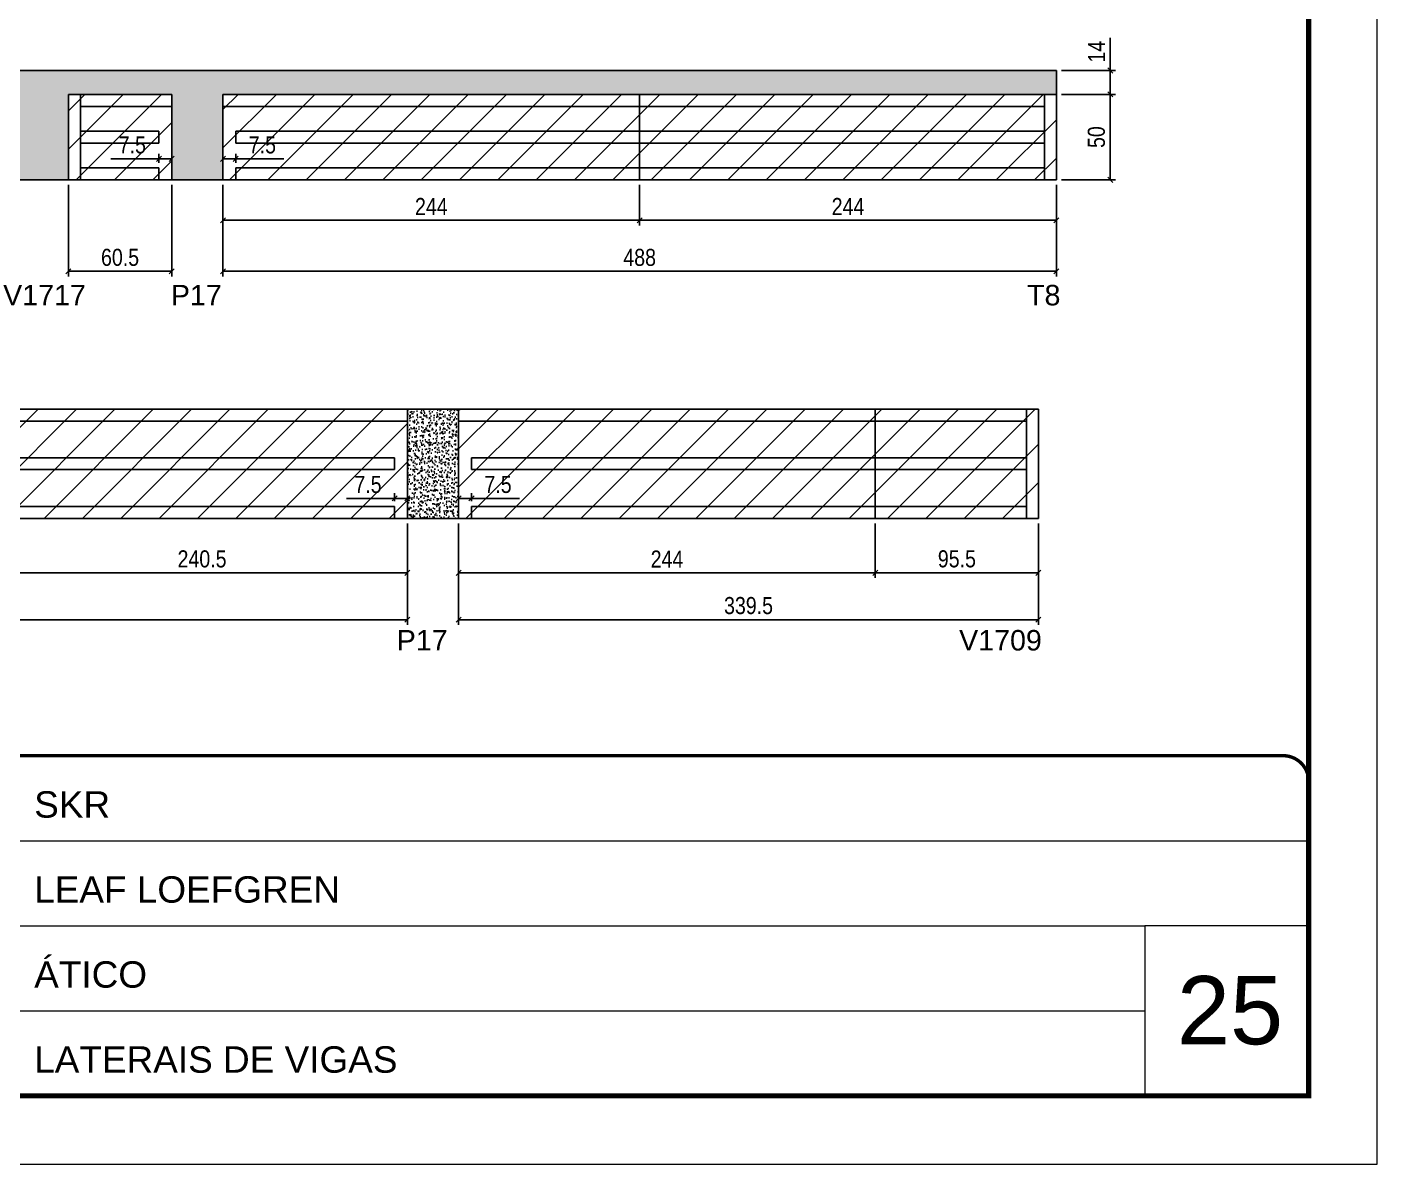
# Model space of a CAD drawing. Extents: x 3309 to 10008, y -2522 to 14608.
# Drawn here: x 4004 to 4794, y 6666 to 7333 of the extents above; entities that cross this region are included whole.
import ezdxf

# ---------------------------------------------------------------- set-up
doc = ezdxf.new("R2010")
doc.units = 0
doc.linetypes.add('CONTINUO', pattern=[0])
doc.linetypes.add('DASHED', pattern=[0.75, 0.5, -0.25])
for name, color, linetype in [('5', 5, 'Continuous'), ('COTA', 241, 'Continuous'), ('Painéis', 200, 'Continuous'), ('SARR_2.2x7', 40, 'Continuous')]:
    doc.layers.add(name, color=color, linetype=linetype)
for name, color, linetype, lineweight in [('CARIMBO', 255, 'Continuous', 9), ('Folhas', 255, 'Continuous', 9), ('Hachura', 251, 'Continuous', 9), ('SARRAFO DE PRESSAO', 251, 'DASHED', 9)]:
    doc.layers.add(name, color=color, linetype=linetype, lineweight=lineweight)
doc.styles.add('ARIAL', font='arial.ttf')
doc.styles.add('COTA TECNICA', font='techl___.ttf', dxfattribs={"height": 10})
doc.styles.get("Standard").update_dxf_attribs({"font": 'arial.ttf'})
doc.dimstyles.new('PAINEL', dxfattribs={"dimtxt": 10, "dimasz": 3, "dimexe": 3, "dimexo": 3, "dimgap": 3, "dimtad": 1, "dimdec": 1, "dimzin": 12, "dimdsep": 46, "dimtxsty": 'COTA TECNICA', "dimblk1": 'OBLIQUE', "dimblk2": 'OBLIQUE', "dimsah": 1, "dimcen": 0.9, "dimclrd": 4, "dimclre": 4, "dimclrt": 240, "dimadec": 1, "dimazin": 3, "dimtfac": 1, "dimtdec": 1, "dimtmove": 0, "dimatfit": 3, "dimfxl": 1, "dimtolj": 1, "dimtzin": 12, "dimarcsym": 0})

# ---------------------------------------------------------------- blocks, each defined once
blk = doc.blocks.new('9999999999')
at = {"color": 30, "linetype": 'CONTINUO'}
for p, q in [((98564.56, 34379.64), (99583.98, 34379.64)), ((98564.56, 34329.83), (99487.98, 34329.83)), ((99583.98, 34329.83), (99487.98, 34329.83)), ((99487.98, 34329.83), (99487.98, 34230.21)), ((98564.56, 34280.02), (99487.98, 34280.02))]:
    blk.add_line(p, q, dxfattribs=at)
at = {"color": 30, "linetype": 'CONTINUO', "const_width": 2}
blk.add_lwpolyline([(99583.98, 34230.21), (99583.98, 34414.45, 0.414214), (99568.98, 34429.45), (98228.98, 34429.45, 0.414214), (98213.98, 34414.45), (98213.98, 34245.21, 0.414214), (98228.98, 34230.21), (99583.98, 34230.21)], format="xyb", dxfattribs=at)
at = {"layer": 'Folhas'}
blk.add_lwpolyline([(98138.98, 34190.21), (99623.98, 34190.21), (99623.98, 35240.21), (98138.98, 35240.21)], close=True, dxfattribs=at)
at = {"layer": 'Folhas', "color": 30, "const_width": 3}
blk.add_lwpolyline([(98213.98, 34230.21), (99583.98, 34230.21), (99583.98, 35200.21), (98213.98, 35200.21)], close=True, dxfattribs=at)
at = {"color": 7, "linetype": 'Continuous', "ltscale": 5, "style": 'ARIAL'}
for s, height, p in [('SKR', 15.483, (98837.68, 34393.13)), ('LEAF LOEFGREN', 15.4829, (98837.68, 34343.32)), ('ÁTICO', 15.483, (98837.68, 34293.51)), ('LATERAIS DE VIGAS', 15.4829, (98837.68, 34243.7))]:
    blk.add_text(s, height=height, dxfattribs=at).set_placement(p)
blk = doc.blocks.new('_Oblique')
at = {"color": 0, "linetype": 'ByBlock', "lineweight": -2}
blk.add_line((-0.5, -0.5), (0.5, 0.5), dxfattribs=at)
blk = doc.blocks.new('*D3335')
at = {"layer": 'COTA', "color": 4, "lineweight": -2, "transparency": 16777216}
for p, q in [((4028.11, 7240.05), (4028.11, 7186.43)), ((4088.61, 7240.05), (4088.61, 7186.43)), ((4088.61, 7189.43), (4028.11, 7189.43))]:
    blk.add_line(p, q, dxfattribs=at)
at = {"layer": 'Defpoints', "color": 0, "transparency": 16777216}
for p in [(4028.11, 7243.05), (4088.61, 7243.05), (4028.11, 7189.43)]:
    blk.add_point(p, dxfattribs=at)
at = {"layer": 'COTA', "color": 4, "lineweight": -2, "transparency": 16777216, "xscale": 3, "yscale": 3, "zscale": 3, "rotation": 180}
blk.add_blockref('_Oblique', (4028.11, 7189.43), dxfattribs=at)
at = {"layer": 'COTA', "color": 4, "lineweight": -2, "transparency": 16777216, "xscale": 3, "yscale": 3, "zscale": 3}
blk.add_blockref('_Oblique', (4088.61, 7189.43), dxfattribs=at)
at = {"layer": 'COTA', "color": 240, "transparency": 16777216, "insert": (4058.36, 7197.54), "char_height": 10, "attachment_point": 5, "style": 'COTA TECNICA'}
blk.add_mtext('\\A1;60.5', dxfattribs=at)
blk = doc.blocks.new('*D3336')
at = {"layer": 'COTA', "color": 4, "lineweight": -2, "transparency": 16777216}
for p, q in [((4081.11, 7253.05), (4081.11, 7258.32)), ((4088.61, 7253.05), (4088.61, 7258.32)), ((4081.11, 7255.32), (4052.96, 7255.32)), ((4088.61, 7255.32), (4081.11, 7255.32))]:
    blk.add_line(p, q, dxfattribs=at)
at = {"layer": 'Defpoints', "color": 0, "transparency": 16777216}
for p in [(4081.11, 7255.32), (4081.11, 7250.05), (4088.61, 7250.05)]:
    blk.add_point(p, dxfattribs=at)
at = {"layer": 'COTA', "color": 4, "lineweight": -2, "transparency": 16777216, "xscale": 3, "yscale": 3, "zscale": 3, "rotation": 180}
blk.add_blockref('_Oblique', (4081.11, 7255.32), dxfattribs=at)
at = {"layer": 'COTA', "color": 4, "lineweight": -2, "transparency": 16777216, "xscale": 3, "yscale": 3, "zscale": 3}
blk.add_blockref('_Oblique', (4088.61, 7255.32), dxfattribs=at)
at = {"layer": 'COTA', "color": 240, "transparency": 16777216, "insert": (4065.53, 7263.43), "char_height": 10, "attachment_point": 5, "style": 'COTA TECNICA'}
blk.add_mtext('\\A1;7.5', dxfattribs=at)
blk = doc.blocks.new('*D3337')
at = {"layer": 'COTA', "color": 4, "lineweight": -2, "transparency": 16777216}
for p, q in [((4118.61, 7240.05), (4118.61, 7186.43)), ((4606.61, 7240.05), (4606.61, 7186.43)), ((4118.61, 7189.43), (4606.61, 7189.43))]:
    blk.add_line(p, q, dxfattribs=at)
at = {"layer": 'Defpoints', "color": 0, "transparency": 16777216}
for p in [(4118.61, 7243.05), (4606.61, 7243.05), (4606.61, 7189.43)]:
    blk.add_point(p, dxfattribs=at)
at = {"layer": 'COTA', "color": 4, "lineweight": -2, "transparency": 16777216, "xscale": 3, "yscale": 3, "zscale": 3, "rotation": 180}
blk.add_blockref('_Oblique', (4118.61, 7189.43), dxfattribs=at)
at = {"layer": 'COTA', "color": 4, "lineweight": -2, "transparency": 16777216, "xscale": 3, "yscale": 3, "zscale": 3}
blk.add_blockref('_Oblique', (4606.61, 7189.43), dxfattribs=at)
at = {"layer": 'COTA', "color": 240, "transparency": 16777216, "insert": (4362.61, 7197.52), "char_height": 10, "attachment_point": 5, "style": 'COTA TECNICA'}
blk.add_mtext('\\A1;488', dxfattribs=at)
blk = doc.blocks.new('*D3338')
at = {"layer": 'COTA', "color": 4, "lineweight": -2, "transparency": 16777216}
for p, q in [((4118.61, 7240.05), (4118.61, 7216.33)), ((4362.61, 7240.05), (4362.61, 7216.33)), ((4118.61, 7219.33), (4362.61, 7219.33))]:
    blk.add_line(p, q, dxfattribs=at)
at = {"layer": 'Defpoints', "color": 0, "transparency": 16777216}
for p in [(4118.61, 7243.05), (4362.61, 7243.05), (4362.61, 7219.33)]:
    blk.add_point(p, dxfattribs=at)
at = {"layer": 'COTA', "color": 4, "lineweight": -2, "transparency": 16777216, "xscale": 3, "yscale": 3, "zscale": 3, "rotation": 180}
blk.add_blockref('_Oblique', (4118.61, 7219.33), dxfattribs=at)
at = {"layer": 'COTA', "color": 4, "lineweight": -2, "transparency": 16777216, "xscale": 3, "yscale": 3, "zscale": 3}
blk.add_blockref('_Oblique', (4362.61, 7219.33), dxfattribs=at)
at = {"layer": 'COTA', "color": 240, "transparency": 16777216, "insert": (4240.61, 7227.4), "char_height": 10, "attachment_point": 5, "style": 'COTA TECNICA'}
blk.add_mtext('\\A1;244', dxfattribs=at)
blk = doc.blocks.new('*D3339')
at = {"layer": 'COTA', "color": 4, "lineweight": -2, "transparency": 16777216}
for p, q in [((4362.61, 7240.05), (4362.61, 7216.33)), ((4606.61, 7240.05), (4606.61, 7216.33)), ((4362.61, 7219.33), (4606.61, 7219.33))]:
    blk.add_line(p, q, dxfattribs=at)
at = {"layer": 'Defpoints', "color": 0, "transparency": 16777216}
for p in [(4362.61, 7243.05), (4606.61, 7243.05), (4606.61, 7219.33)]:
    blk.add_point(p, dxfattribs=at)
at = {"layer": 'COTA', "color": 4, "lineweight": -2, "transparency": 16777216, "xscale": 3, "yscale": 3, "zscale": 3, "rotation": 180}
blk.add_blockref('_Oblique', (4362.61, 7219.33), dxfattribs=at)
at = {"layer": 'COTA', "color": 4, "lineweight": -2, "transparency": 16777216, "xscale": 3, "yscale": 3, "zscale": 3}
blk.add_blockref('_Oblique', (4606.61, 7219.33), dxfattribs=at)
at = {"layer": 'COTA', "color": 240, "transparency": 16777216, "insert": (4484.61, 7227.4), "char_height": 10, "attachment_point": 5, "style": 'COTA TECNICA'}
blk.add_mtext('\\A1;244', dxfattribs=at)
blk = doc.blocks.new('*D3328')
at = {"layer": 'COTA', "color": 4, "lineweight": -2, "transparency": 16777216}
for p, q in [((4118.61, 7253.05), (4118.61, 7258.32)), ((4126.11, 7253.05), (4126.11, 7258.32)), ((4118.61, 7255.32), (4126.11, 7255.32)), ((4126.11, 7255.32), (4154.26, 7255.32))]:
    blk.add_line(p, q, dxfattribs=at)
at = {"layer": 'Defpoints', "color": 0, "transparency": 16777216}
for p in [(4118.61, 7250.05), (4126.11, 7255.32), (4126.11, 7250.05)]:
    blk.add_point(p, dxfattribs=at)
at = {"layer": 'COTA', "color": 4, "lineweight": -2, "transparency": 16777216, "xscale": 3, "yscale": 3, "zscale": 3, "rotation": 180}
blk.add_blockref('_Oblique', (4118.61, 7255.32), dxfattribs=at)
at = {"layer": 'COTA', "color": 4, "lineweight": -2, "transparency": 16777216, "xscale": 3, "yscale": 3, "zscale": 3}
blk.add_blockref('_Oblique', (4126.11, 7255.32), dxfattribs=at)
at = {"layer": 'COTA', "color": 240, "transparency": 16777216, "insert": (4141.69, 7263.43), "char_height": 10, "attachment_point": 5, "style": 'COTA TECNICA'}
blk.add_mtext('\\A1;7.5', dxfattribs=at)
blk = doc.blocks.new('*D3357')
at = {"layer": 'COTA', "color": 4, "lineweight": -2, "transparency": 16777216}
for p, q in [((4609.61, 7293.05), (4641.19, 7293.05)), ((4638.19, 7293.05), (4638.19, 7243.05)), ((4609.61, 7243.05), (4641.19, 7243.05))]:
    blk.add_line(p, q, dxfattribs=at)
at = {"layer": 'Defpoints', "color": 0, "transparency": 16777216}
for p in [(4606.61, 7293.05, 0), (4606.61, 7243.05, 0), (4638.19, 7243.05)]:
    blk.add_point(p, dxfattribs=at)
at = {"layer": 'COTA', "color": 4, "lineweight": -2, "transparency": 16777216, "xscale": 3, "yscale": 3, "zscale": 3}
for p, rotation in [((4638.19, 7293.05), 90), ((4638.19, 7243.05), 270)]:
    blk.add_blockref('_Oblique', p, dxfattribs=dict(at, rotation=rotation))
at = {"layer": 'COTA', "color": 240, "transparency": 16777216, "insert": (4630.08, 7268.05), "char_height": 10, "attachment_point": 5, "rotation": 90, "style": 'COTA TECNICA'}
blk.add_mtext('\\A1;50', dxfattribs=at)
blk = doc.blocks.new('*D3358')
at = {"layer": 'COTA', "color": 4, "lineweight": -2, "transparency": 16777216}
for p, q in [((4638.19, 7307.05), (4638.19, 7326.17)), ((4609.61, 7307.05), (4641.19, 7307.05)), ((4638.19, 7293.05), (4638.19, 7307.05)), ((4609.61, 7293.05), (4641.19, 7293.05))]:
    blk.add_line(p, q, dxfattribs=at)
at = {"layer": 'Defpoints', "color": 0, "transparency": 16777216}
for p in [(4606.61, 7307.05, 0), (4638.19, 7307.05), (4606.61, 7293.05, 0)]:
    blk.add_point(p, dxfattribs=at)
at = {"layer": 'COTA', "color": 4, "lineweight": -2, "transparency": 16777216, "xscale": 3, "yscale": 3, "zscale": 3}
for p, rotation in [((4638.19, 7307.05), 90), ((4638.19, 7293.05), 270)]:
    blk.add_blockref('_Oblique', p, dxfattribs=dict(at, rotation=rotation))
at = {"layer": 'COTA', "color": 240, "transparency": 16777216, "insert": (4630.12, 7318.11), "char_height": 10, "attachment_point": 5, "rotation": 90, "style": 'COTA TECNICA'}
blk.add_mtext('\\A1;14', dxfattribs=at)
blk = doc.blocks.new('*D3360')
at = {"layer": 'COTA', "color": 4, "lineweight": -2, "transparency": 16777216}
for p, q in [((3742.11, 7041.66), (3742.11, 6982.28)), ((4226.61, 7041.66), (4226.61, 6982.28)), ((3742.11, 6985.28), (4226.61, 6985.28))]:
    blk.add_line(p, q, dxfattribs=at)
at = {"layer": 'Defpoints', "color": 0, "transparency": 16777216}
for p in [(3742.11, 7044.66), (4226.61, 7044.66), (4226.61, 6985.28)]:
    blk.add_point(p, dxfattribs=at)
at = {"layer": 'COTA', "color": 4, "lineweight": -2, "transparency": 16777216, "xscale": 3, "yscale": 3, "zscale": 3, "rotation": 180}
blk.add_blockref('_Oblique', (3742.11, 6985.28), dxfattribs=at)
at = {"layer": 'COTA', "color": 4, "lineweight": -2, "transparency": 16777216, "xscale": 3, "yscale": 3, "zscale": 3}
blk.add_blockref('_Oblique', (4226.61, 6985.28), dxfattribs=at)
at = {"layer": 'COTA', "color": 240, "transparency": 16777216, "insert": (3984.36, 6993.41), "char_height": 10, "attachment_point": 5, "style": 'COTA TECNICA'}
blk.add_mtext('\\A1;484.5', dxfattribs=at)
blk = doc.blocks.new('*D3362')
at = {"layer": 'COTA', "color": 4, "lineweight": -2, "transparency": 16777216}
for p, q in [((3986.11, 7041.66), (3986.11, 7009.76)), ((4226.61, 7041.66), (4226.61, 7009.76)), ((3986.11, 7012.76), (4226.61, 7012.76))]:
    blk.add_line(p, q, dxfattribs=at)
at = {"layer": 'Defpoints', "color": 0, "transparency": 16777216}
for p in [(3986.11, 7044.66), (4226.61, 7044.66), (4226.61, 7012.76)]:
    blk.add_point(p, dxfattribs=at)
at = {"layer": 'COTA', "color": 4, "lineweight": -2, "transparency": 16777216, "xscale": 3, "yscale": 3, "zscale": 3, "rotation": 180}
blk.add_blockref('_Oblique', (3986.11, 7012.76), dxfattribs=at)
at = {"layer": 'COTA', "color": 4, "lineweight": -2, "transparency": 16777216, "xscale": 3, "yscale": 3, "zscale": 3}
blk.add_blockref('_Oblique', (4226.61, 7012.76), dxfattribs=at)
at = {"layer": 'COTA', "color": 240, "transparency": 16777216, "insert": (4106.36, 7020.87), "char_height": 10, "attachment_point": 5, "style": 'COTA TECNICA'}
blk.add_mtext('\\A1;240.5', dxfattribs=at)
blk = doc.blocks.new('*D3364')
at = {"layer": 'COTA', "color": 4, "lineweight": -2, "transparency": 16777216}
for p, q in [((4256.61, 7041.66), (4256.61, 6982.28)), ((4596.11, 7041.66), (4596.11, 6982.28)), ((4256.61, 6985.28), (4596.11, 6985.28))]:
    blk.add_line(p, q, dxfattribs=at)
at = {"layer": 'Defpoints', "color": 0, "transparency": 16777216}
for p in [(4256.61, 7044.66), (4596.11, 7044.66), (4596.11, 6985.28)]:
    blk.add_point(p, dxfattribs=at)
at = {"layer": 'COTA', "color": 4, "lineweight": -2, "transparency": 16777216, "xscale": 3, "yscale": 3, "zscale": 3, "rotation": 180}
blk.add_blockref('_Oblique', (4256.61, 6985.28), dxfattribs=at)
at = {"layer": 'COTA', "color": 4, "lineweight": -2, "transparency": 16777216, "xscale": 3, "yscale": 3, "zscale": 3}
blk.add_blockref('_Oblique', (4596.11, 6985.28), dxfattribs=at)
at = {"layer": 'COTA', "color": 240, "transparency": 16777216, "insert": (4426.36, 6993.53), "char_height": 10, "attachment_point": 5, "style": 'COTA TECNICA'}
blk.add_mtext('\\A1;339.5', dxfattribs=at)
blk = doc.blocks.new('*D3365')
at = {"layer": 'COTA', "color": 4, "lineweight": -2, "transparency": 16777216}
for p, q in [((4256.61, 7041.66), (4256.61, 7009.76)), ((4500.61, 7041.66), (4500.61, 7009.76)), ((4256.61, 7012.76), (4500.61, 7012.76))]:
    blk.add_line(p, q, dxfattribs=at)
at = {"layer": 'Defpoints', "color": 0, "transparency": 16777216}
for p in [(4256.61, 7044.66), (4500.61, 7044.66), (4500.61, 7012.76)]:
    blk.add_point(p, dxfattribs=at)
at = {"layer": 'COTA', "color": 4, "lineweight": -2, "transparency": 16777216, "xscale": 3, "yscale": 3, "zscale": 3, "rotation": 180}
blk.add_blockref('_Oblique', (4256.61, 7012.76), dxfattribs=at)
at = {"layer": 'COTA', "color": 4, "lineweight": -2, "transparency": 16777216, "xscale": 3, "yscale": 3, "zscale": 3}
blk.add_blockref('_Oblique', (4500.61, 7012.76), dxfattribs=at)
at = {"layer": 'COTA', "color": 240, "transparency": 16777216, "insert": (4378.61, 7020.83), "char_height": 10, "attachment_point": 5, "style": 'COTA TECNICA'}
blk.add_mtext('\\A1;244', dxfattribs=at)
blk = doc.blocks.new('*D3366')
at = {"layer": 'COTA', "color": 4, "lineweight": -2, "transparency": 16777216}
for p, q in [((4500.61, 7041.66), (4500.61, 7009.76)), ((4596.11, 7041.66), (4596.11, 7009.76)), ((4500.61, 7012.76), (4596.11, 7012.76))]:
    blk.add_line(p, q, dxfattribs=at)
at = {"layer": 'Defpoints', "color": 0, "transparency": 16777216}
for p in [(4500.61, 7044.66), (4596.11, 7044.66), (4596.11, 7012.76)]:
    blk.add_point(p, dxfattribs=at)
at = {"layer": 'COTA', "color": 4, "lineweight": -2, "transparency": 16777216, "xscale": 3, "yscale": 3, "zscale": 3, "rotation": 180}
blk.add_blockref('_Oblique', (4500.61, 7012.76), dxfattribs=at)
at = {"layer": 'COTA', "color": 4, "lineweight": -2, "transparency": 16777216, "xscale": 3, "yscale": 3, "zscale": 3}
blk.add_blockref('_Oblique', (4596.11, 7012.76), dxfattribs=at)
at = {"layer": 'COTA', "color": 240, "transparency": 16777216, "insert": (4548.36, 7020.9), "char_height": 10, "attachment_point": 5, "style": 'COTA TECNICA'}
blk.add_mtext('\\A1;95.5', dxfattribs=at)
blk = doc.blocks.new('*D3367')
at = {"layer": 'COTA', "color": 4, "lineweight": -2, "transparency": 16777216}
for p, q in [((4219.11, 7054.66), (4219.11, 7059.38)), ((4226.61, 7047.66), (4226.61, 7059.38)), ((4219.11, 7056.38), (4190.96, 7056.38)), ((4226.61, 7056.38), (4219.11, 7056.38))]:
    blk.add_line(p, q, dxfattribs=at)
at = {"layer": 'Defpoints', "color": 0, "transparency": 16777216}
for p in [(4219.11, 7056.38), (4219.11, 7051.66, 0), (4226.61, 7044.66, 0)]:
    blk.add_point(p, dxfattribs=at)
at = {"layer": 'COTA', "color": 4, "lineweight": -2, "transparency": 16777216, "xscale": 3, "yscale": 3, "zscale": 3, "rotation": 180}
blk.add_blockref('_Oblique', (4219.11, 7056.38), dxfattribs=at)
at = {"layer": 'COTA', "color": 4, "lineweight": -2, "transparency": 16777216, "xscale": 3, "yscale": 3, "zscale": 3}
blk.add_blockref('_Oblique', (4226.61, 7056.38), dxfattribs=at)
at = {"layer": 'COTA', "color": 240, "transparency": 16777216, "insert": (4203.53, 7064.49), "char_height": 10, "attachment_point": 5, "style": 'COTA TECNICA'}
blk.add_mtext('\\A1;7.5', dxfattribs=at)
blk = doc.blocks.new('*D3368')
at = {"layer": 'COTA', "color": 4, "lineweight": -2, "transparency": 16777216}
for p, q in [((4256.61, 7047.66), (4256.61, 7059.38)), ((4264.11, 7054.66), (4264.11, 7059.38)), ((4256.61, 7056.38), (4264.11, 7056.38)), ((4264.11, 7056.38), (4292.26, 7056.38))]:
    blk.add_line(p, q, dxfattribs=at)
at = {"layer": 'Defpoints', "color": 0, "transparency": 16777216}
for p in [(4264.11, 7056.38), (4264.11, 7051.66, 0), (4256.61, 7044.66, 0)]:
    blk.add_point(p, dxfattribs=at)
at = {"layer": 'COTA', "color": 4, "lineweight": -2, "transparency": 16777216, "xscale": 3, "yscale": 3, "zscale": 3, "rotation": 180}
blk.add_blockref('_Oblique', (4256.61, 7056.38), dxfattribs=at)
at = {"layer": 'COTA', "color": 4, "lineweight": -2, "transparency": 16777216, "xscale": 3, "yscale": 3, "zscale": 3}
blk.add_blockref('_Oblique', (4264.11, 7056.38), dxfattribs=at)
at = {"layer": 'COTA', "color": 240, "transparency": 16777216, "insert": (4279.69, 7064.49), "char_height": 10, "attachment_point": 5, "style": 'COTA TECNICA'}
blk.add_mtext('\\A1;7.5', dxfattribs=at)

msp = doc.modelspace()

# ---------------------------------------------------------------- hatches: boundary and pattern name
at = {"layer": 'COTA'}
h = msp.add_hatch(dxfattribs=at)
h.set_pattern_fill('AR-CONC', color=256, scale=0.03)
h.paths.add_polyline_path([(4028.11, 7293.05), (4088.61, 7293.05), (4088.61, 7243.05), (4118.61, 7243.05), (4118.61, 7293.05), (4606.61, 7293.05), (4606.61, 7307.05), (3742.11, 7307.05), (3742.11, 7293.05), (3998.11, 7293.05), (3998.11, 7243.05), (4028.11, 7243.05)])
h = msp.add_hatch(dxfattribs=at)
h.set_pattern_fill('AR-CONC', color=256, scale=0.03)
h.set_pattern_definition([(50, (-1420.5, -3778.6223), (5.46554, -0.4781726), [0.5715, -6.2865]), (355, (-1420.5, -3778.6223), (-1.0573026, 5.7317054), [0.4572, -5.0292175]), (100.451445, (-1420.0445, -3778.662), (4.4082374, 5.2535326), [0.4857003, -5.3427073]), (46.1842, (-1420.5, -3777.098), (8.1323712, -1.26127), [0.85725, -9.42975]), (96.63556, (-1419.822, -3777.2034), (7.122124, 7.4227837), [0.7285507, -8.014068]), (351.18415, (-1420.5, -3777.098), (7.122124, 7.422784), [0.685799, -7.543792]), (21, (-1419.738, -3777.4793), (4.5484317, -3.067956), [0.5715, -6.2865]), (326, (-1419.738, -3777.4793), (1.8540609, 5.525639), [0.4572, -5.0292]), (71.451445, (-1419.359, -3777.735), (6.4024926, 2.457683), [0.4857003, -5.3426981]), (37.5, (-1420.5, -3778.6223), (0.0926581, 2.53665117), [0, -4.96824, 0, -5.1054, 0, -5.04825]), (7.5, (-1420.5, -3778.6223), (2.0045899, 3.00541724), [0, -2.91084, 0, -4.85394, 0, -1.92405]), (327.5, (-1422.1993, -3778.6223), (4.06771786, -0.17186232), [0, -1.905, 0, -5.9436, 0, -7.8867]), (317.5, (-1422.9613, -3778.6223), (4.4438754, 0.7627947), [0, -2.4765, 0, -3.94716, 0, -5.6007])])
h.paths.add_polyline_path([(4256.61, 7108.66), (4226.61, 7108.66), (4226.61, 7044.66), (4256.61, 7044.66)])
at = {"layer": 'Hachura', "linetype": 'ByBlock'}
h = msp.add_hatch(dxfattribs=at)
h.set_pattern_fill('ANSI31', color=256, scale=5)
h.paths.add_polyline_path([(3876.11, 7243.05), (3876.11, 7293.05), (3742.11, 7293.05), (3742.11, 7243.05)])
h.paths.add_polyline_path([(3998.11, 7293.05), (3876.11, 7293.05), (3876.11, 7243.05), (3998.11, 7243.05)])
h.paths.add_polyline_path([(4088.61, 7293.05), (4028.11, 7293.05), (4028.11, 7243.05), (4088.61, 7243.05)])
h.paths.add_polyline_path([(4118.61, 7293.05), (4118.61, 7243.05), (4362.61, 7243.05), (4362.61, 7293.05)])
h.paths.add_polyline_path([(4362.61, 7293.05), (4362.61, 7243.05), (4606.61, 7243.05), (4606.61, 7293.05)])
h.paths.add_polyline_path([(4500.61, 7108.66), (4500.61, 7044.66), (4596.11, 7044.66), (4596.11, 7108.66)])
h.paths.add_polyline_path([(4500.61, 7044.66), (4500.61, 7108.66), (4256.61, 7108.66), (4256.61, 7044.66)])
h.paths.add_polyline_path([(4226.61, 7044.66), (4226.61, 7108.66), (3986.11, 7108.66), (3986.11, 7044.66)])
h.paths.add_polyline_path([(3986.11, 7044.66), (3986.11, 7108.66), (3742.11, 7108.66), (3742.11, 7044.66)])

# ---------------------------------------------------------------- linework, layer by layer
at = {"layer": 'COTA'}
for p, q in [((3742.11, 7307.05, 0), (4606.61, 7307.05, 0)), ((4606.61, 7293.05, 0), (4606.61, 7307.05, 0)), ((3998.11, 7243.05, 0), (4028.11, 7243.05, 0)), ((4088.61, 7243.05, 0), (4118.61, 7243.05, 0)), ((4226.61, 7108.66, 0), (4256.61, 7108.66, 0)), ((4226.61, 7044.66, 0), (4256.61, 7044.66, 0))]:
    msp.add_line(p, q, dxfattribs=at)
at = {"layer": 'Painéis', "linetype": 'ByBlock'}
for p, q in [((4088.61, 7293.05, 0), (4028.11, 7293.05, 0)), ((4028.11, 7293.05, 0), (4028.11, 7243.05, 0)), ((4088.61, 7243.05, 0), (4088.61, 7293.05, 0)), ((4606.61, 7293.05, 0), (4118.61, 7293.05, 0)), ((4118.61, 7293.05, 0), (4118.61, 7243.05, 0)), ((4362.61, 7293.05, 0), (4362.61, 7243.05, 0)), ((4606.61, 7243.05, 0), (4606.61, 7293.05, 0)), ((4028.11, 7243.05, 0), (4088.61, 7243.05, 0)), ((4118.61, 7243.05, 0), (4606.61, 7243.05, 0)), ((4226.61, 7108.66, 0), (3742.11, 7108.66, 0)), ((4226.61, 7044.66, 0), (4226.61, 7108.66, 0)), ((4596.11, 7108.66, 0), (4256.61, 7108.66, 0)), ((4256.61, 7108.66, 0), (4256.61, 7044.66, 0)), ((4500.61, 7108.66, 0), (4500.61, 7044.66, 0)), ((4596.11, 7044.66, 0), (4596.11, 7108.66, 0)), ((3742.11, 7044.66, 0), (4226.61, 7044.66, 0)), ((4256.61, 7044.66, 0), (4596.11, 7044.66, 0))]:
    msp.add_line(p, q, dxfattribs=at)
at = {"layer": 'SARR_2.2x7', "linetype": 'Continuous'}
for p, q in [((4035.11, 7243.05, 0), (4035.11, 7293.05, 0)), ((4599.61, 7243.05, 0), (4599.61, 7293.05, 0)), ((4035.11, 7286.05, 0), (4088.61, 7286.05, 0)), ((4118.61, 7286.05, 0), (4362.61, 7286.05, 0)), ((4599.61, 7286.05, 0), (4362.61, 7286.05, 0)), ((4035.11, 7271.55, 0), (4081.11, 7271.55, 0)), ((4081.11, 7264.55, 0), (4081.11, 7271.55, 0)), ((4126.11, 7264.55, 0), (4126.11, 7271.55, 0)), ((4362.61, 7271.55, 0), (4126.11, 7271.55, 0)), ((4362.61, 7271.55, 0), (4599.11, 7271.55, 0)), ((4035.11, 7264.55, 0), (4081.11, 7264.55, 0)), ((4362.61, 7264.55, 0), (4126.11, 7264.55, 0)), ((4362.61, 7264.55, 0), (4599.11, 7264.55, 0)), ((4035.11, 7250.05, 0), (4081.11, 7250.05, 0)), ((4081.11, 7243.05, 0), (4081.11, 7250.05, 0)), ((4126.11, 7243.05, 0), (4126.11, 7250.05, 0)), ((4126.11, 7250.05, 0), (4362.61, 7250.05, 0)), ((4599.61, 7250.05, 0), (4362.61, 7250.05, 0)), ((4589.11, 7044.66, 0), (4589.11, 7108.66, 0)), ((3986.11, 7101.66, 0), (4226.61, 7101.66, 0)), ((4256.61, 7101.66, 0), (4500.61, 7101.66, 0)), ((4500.61, 7101.66, 0), (4589.11, 7101.66, 0)), ((3986.11, 7080.21, 0), (4219.11, 7080.21, 0)), ((4219.11, 7073.21, 0), (4219.11, 7080.21, 0)), ((4264.11, 7073.21, 0), (4264.11, 7080.21, 0)), ((4264.11, 7080.21, 0), (4500.61, 7080.21, 0)), ((4500.61, 7080.21, 0), (4589.11, 7080.21, 0)), ((3986.11, 7073.21, 0), (4219.11, 7073.21, 0)), ((4264.11, 7073.21, 0), (4500.61, 7073.21, 0)), ((4500.61, 7073.21, 0), (4589.11, 7073.21, 0)), ((3986.11, 7051.66, 0), (4219.11, 7051.66, 0)), ((4219.11, 7044.66, 0), (4219.11, 7051.66, 0)), ((4264.11, 7044.66, 0), (4264.11, 7051.66, 0)), ((4264.11, 7051.66, 0), (4500.61, 7051.66, 0)), ((4500.61, 7051.66, 0), (4589.11, 7051.66, 0))]:
    msp.add_line(p, q, dxfattribs=at)

# ---------------------------------------------------------------- block references
at = {"layer": 'SARRAFO DE PRESSAO', "color": 6, "linetype": 'ByBlock'}
msp.add_blockref('9999999999', (-94829.61, -27523.8), dxfattribs=at)

# ---------------------------------------------------------------- texts
at = {"layer": '5', "linetype": 'Continuous'}
for s, rotation, p in [('V1717', 0.00004, (3989.89, 7169.48, 0)), ('P17', 0.00004, (4088.1, 7169.48, 0)), ('T8', 0.00004, (4589.44, 7169.48, 0)), ('P17', 359.99996, (4220.34, 6967.27, 0)), ('V1709', 359.99996, (4549.66, 6967.27, 0))]:
    msp.add_text(s, height=12, rotation=rotation, dxfattribs=at).set_placement(p)
at = {"layer": 'CARIMBO', "style": 'ARIAL'}
msp.add_text('25', height=40, dxfattribs=at).set_placement((4677.23, 6736.55))

# ---------------------------------------------------------------- dimensions: what is measured, and where the dimension line sits
at = {"layer": 'COTA'}
for base, p1, p2, angle, picture, middle in [((4638.19, 7307.05), (4606.61, 7293.05, 0), (4606.61, 7307.05, 0), 90, '*D3358', (4630.12, 7318.11)), ((4638.19, 7243.05), (4606.61, 7293.05, 0), (4606.61, 7243.05, 0), 90, '*D3357', (4630.08, 7268.05)), ((4126.11, 7255.32, 0), (4118.61, 7250.05, 0), (4126.11, 7250.05, 0), 180, '*D3328', (4141.69, 7263.43, 0)), ((4028.11, 7189.43, 0), (4088.61, 7243.05, 0), (4028.11, 7243.05, 0), 180, '*D3335', (4058.36, 7197.54, 0)), ((4606.61, 7189.43, 0), (4118.61, 7243.05, 0), (4606.61, 7243.05, 0), 180, '*D3337', (4362.61, 7197.52, 0)), ((4226.61, 6985.28, 0), (3742.11, 7044.66, 0), (4226.61, 7044.66, 0), 180, '*D3360', (3984.36, 6993.41, 0)), ((4596.11, 6985.28, 0), (4256.61, 7044.66, 0), (4596.11, 7044.66, 0), 180, '*D3364', (4426.36, 6993.53, 0))]:
    dim = msp.add_linear_dim(base=base, p1=p1, p2=p2, angle=angle, dimstyle='PAINEL', dxfattribs=at)
    dim.commit()
    dim.dimension.update_dxf_attribs({"geometry": picture, "text_midpoint": middle})
for base, p1, p2, picture, middle in [((4081.11, 7255.32, 0), (4088.61, 7250.05, 0), (4081.11, 7250.05, 0), '*D3336', (4065.53, 7263.43, 0)), ((4362.61, 7219.33, 0), (4118.61, 7243.05, 0), (4362.61, 7243.05, 0), '*D3338', (4240.61, 7227.4, 0)), ((4219.11, 7056.38), (4226.61, 7044.66, 0), (4219.11, 7051.66, 0), '*D3367', (4203.53, 7064.49)), ((4264.11, 7056.38), (4256.61, 7044.66, 0), (4264.11, 7051.66, 0), '*D3368', (4279.69, 7064.49)), ((4500.61, 7012.76, 0), (4256.61, 7044.66, 0), (4500.61, 7044.66, 0), '*D3365', (4378.61, 7020.83, 0))]:
    dim = msp.add_linear_dim(base=base, p1=p1, p2=p2, dimstyle='PAINEL', dxfattribs=at)
    dim.commit()
    dim.dimension.update_dxf_attribs({"geometry": picture, "text_midpoint": middle})
for base, p1, p2, picture, middle in [((4606.61, 7219.33, 0), (4362.61, 7243.05, 0), (4606.61, 7243.05, 0), '*D3339', (4484.61, 7227.4, 0)), ((4226.61, 7012.76, 0), (3986.11, 7044.66, 0), (4226.61, 7044.66, 0), '*D3362', (4106.36, 7020.87, 0)), ((4596.11, 7012.76, 0), (4500.61, 7044.66, 0), (4596.11, 7044.66, 0), '*D3366', (4548.36, 7020.9, 0))]:
    dim = msp.add_linear_dim(base=base, p1=p1, p2=p2, dimstyle='PAINEL', override={"dimtmove": 1}, dxfattribs=at)
    dim.commit()
    dim.dimension.update_dxf_attribs({"geometry": picture, "text_midpoint": middle})

doc.saveas('drawing.dxf')
